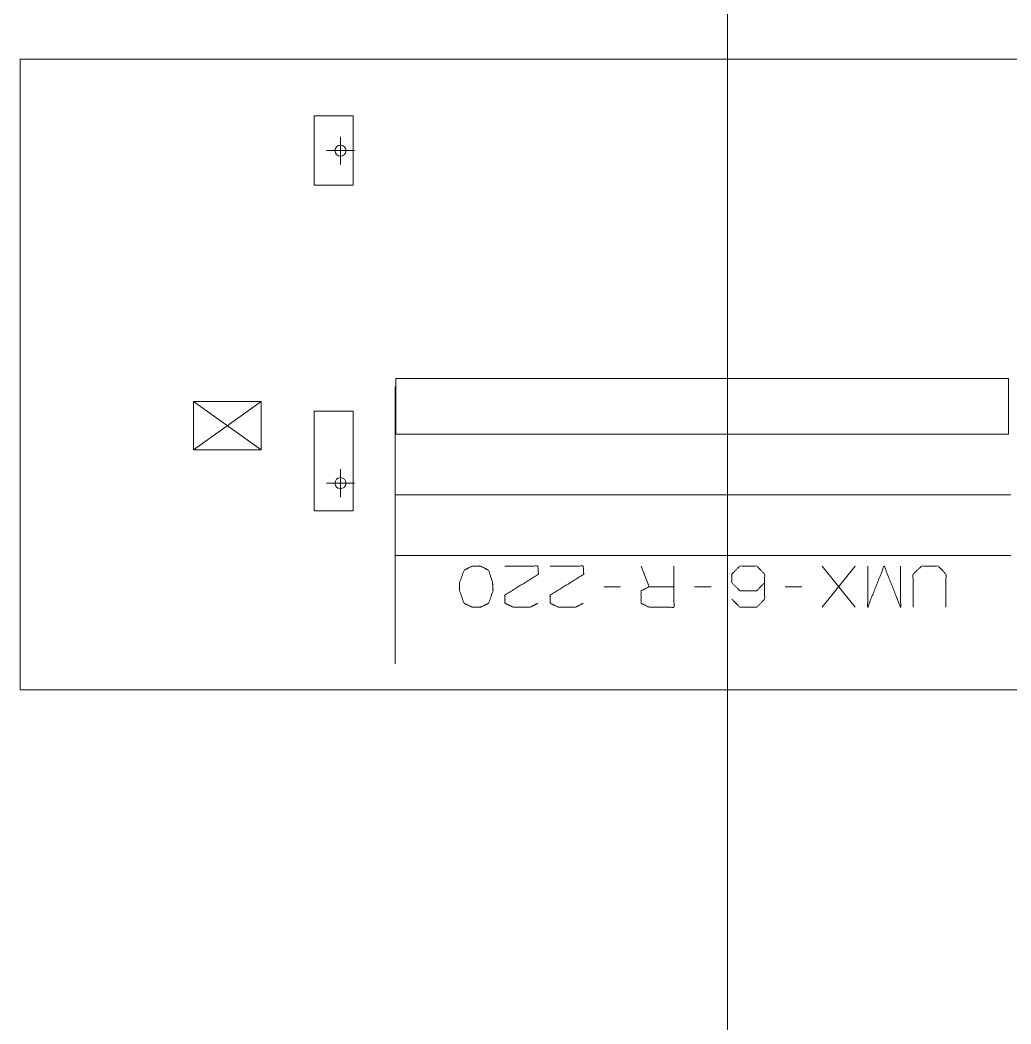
# Model space of a CAD drawing. Header units: millimetres. Extents: x 3056 to 110866, y 16649 to 58349.
# Drawn here: x 56006 to 59578, y 20269 to 23888 of the extents above; entities that cross this region are included whole.
import ezdxf

# ---------------------------------------------------------------- set-up
doc = ezdxf.new("R2010")
doc.units = ezdxf.units.MM
doc.layers.add('1', color=7, linetype='Continuous', true_color=0xffffff)

msp = doc.modelspace()

# ---------------------------------------------------------------- linework, layer by layer
at = {"layer": '1', "color": 143, "linetype": 'Continuous', "lineweight": 13}
msp.add_line((58556.5, 55303.3), (58556.5, 17870.4), dxfattribs=at)
at = {"layer": '1', "color": 80, "linetype": 'Continuous', "lineweight": 13}
for p, q in [((56006.5, 21473.3), (56006.5, 23747.3)), ((56006.5, 21473.3), (56006.5, 23747.3)), ((56006.5, 23747.3), (61633.5, 23747.3)), ((56006.5, 23747.3), (61633.5, 23747.3)), ((57207, 23542.3), (57067, 23542.3)), ((57067, 23542.3), (57067, 23292.3)), ((57207, 23292.3), (57207, 23542.3)), ((57161.5, 23367.3), (57161.5, 23467.3)), ((57211.5, 23417.3), (57111.5, 23417.3)), ((57067, 23292.3), (57207, 23292.3)), ((57361.5, 22395.3), (57361.5, 22595.3)), ((57361.5, 22595.3), (59569.5, 22595.3)), ((59569.5, 22595.3), (59569.5, 22395.3)), ((56631.5, 22512.3), (56875.5, 22338.3)), ((56631.5, 22512.3), (56875.5, 22512.3)), ((56631.5, 22338.3), (56631.5, 22512.3)), ((56875.5, 22512.3), (56753.5, 22425.3)), ((56875.5, 22512.3), (56875.5, 22338.3)), ((57067, 22478.3), (57067, 22118.3)), ((57207, 22478.3), (57067, 22478.3)), ((57207, 22118.3), (57207, 22478.3)), ((56631.5, 22338.3), (56753.5, 22425.3)), ((59569.5, 22395.3), (57361.5, 22395.3)), ((56875.5, 22338.3), (56631.5, 22338.3)), ((57161.5, 22168.3), (57161.5, 22268.3)), ((57211.5, 22218.3), (57111.5, 22218.3)), ((59578.5, 22176.2), (57358.5, 22176.2)), ((57067, 22118.3), (57207, 22118.3)), ((57358.5, 21957.1), (59578.5, 21957.1)), ((58244.9, 21919.6), (58274.6, 21844.6)), ((59017.4, 21919.6), (58898.6, 21771.2)), ((58898.6, 21919.6), (59017.4, 21771.2)), ((58111.1, 21844.6), (58170.5, 21844.6)), ((58438, 21844.6), (58497.4, 21844.6)), ((58764.9, 21844.6), (58824.3, 21844.6)), ((61633.5, 21473.3), (56006.5, 21473.3)), ((61633.5, 21473.3), (56006.5, 21473.3))]:
    msp.add_line(p, q, dxfattribs=at)
for centre in [(57161.5, 23417.3), (57161.5, 22218.3)]:
    msp.add_circle(centre, 20, dxfattribs=at)
for points, knots in [([(57358.5, 22566.6), (57358.5, 22566.5), (57358.5, 22566.2), (57358.5, 22566), (57358.5, 22565.3), (57358.5, 22564.5), (57358.5, 22563.5), (57358.5, 22562.2), (57358.5, 22560.8), (57358.5, 22559.1), (57358.5, 22557.3), (57358.5, 22555.2), (57358.5, 22552.9), (57358.5, 22550.5), (57358.5, 22547.8), (57358.5, 22544.9), (57358.5, 22541.8), (57358.5, 22538.6), (57358.5, 22536.9), (57358.5, 22533.3), (57358.5, 22529.6), (57358.5, 22525.6), (57358.5, 22521.5), (57358.5, 22517.1), (57358.5, 22512.6), (57358.5, 22507.9), (57358.5, 22503), (57358.5, 22498), (57358.5, 22492.7), (57358.5, 22487.3), (57358.5, 22481.7), (57358.5, 22475.9), (57358.5, 22472.9), (57358.5, 22466.9), (57358.5, 22460.7), (57358.5, 22454.3), (57358.5, 22447.8), (57358.5, 22441.1), (57358.5, 22434.3), (57358.5, 22427.3), (57358.5, 22423.8), (57358.5, 22416.6), (57358.5, 22409.2), (57358.5, 22405.5), (57358.5, 22397.9), (57358.5, 22390.2), (57358.5, 22382.3), (57358.5, 22374.4), (57358.5, 22366.3), (57358.5, 22358), (57358.5, 22349.7), (57358.5, 22341.2), (57358.5, 22332.6), (57358.5, 22324), (57358.5, 22315.2), (57358.5, 22306.3), (57358.5, 22297.3), (57358.5, 22288.2), (57358.5, 22279), (57358.5, 22269.7), (57358.5, 22260.3), (57358.5, 22250.9), (57358.5, 22241.4), (57358.5, 22236.6), (57358.5, 22227), (57358.5, 22217.3), (57358.5, 22207.5), (57358.5, 22202.6), (57358.5, 22192.8), (57358.5, 22182.9), (57358.5, 22172.9), (57358.5, 22162.9), (57358.5, 22152.9), (57358.5, 22142.8), (57358.5, 22132.8), (57358.5, 22122.6), (57358.5, 22112.5), (57358.5, 22102.3), (57358.5, 22092.1), (57358.5, 22081.9), (57358.5, 22071.7), (57358.5, 22066.6)], [0, 0, 0.000212, 0.000836, 0.001355, 0.002603, 0.004265, 0.006339, 0.008832, 0.011737, 0.015049, 0.018775, 0.022908, 0.027448, 0.03239, 0.037735, 0.043481, 0.049625, 0.056166, 0.059536, 0.066664, 0.074184, 0.082084, 0.090371, 0.099033, 0.108071, 0.11748, 0.127259, 0.137398, 0.147896, 0.158749, 0.169952, 0.181498, 0.187446, 0.1995, 0.211894, 0.224609, 0.237653, 0.251009, 0.264678, 0.278653, 0.285717, 0.300142, 0.314858, 0.322362, 0.337501, 0.352916, 0.3686, 0.384549, 0.400752, 0.41721, 0.433905, 0.450838, 0.467999, 0.485377, 0.502971, 0.520778, 0.53878, 0.556973, 0.57535, 0.593908, 0.61263, 0.631516, 0.650555, 0.660112, 0.679368, 0.698752, 0.718267, 0.728083, 0.747768, 0.767559, 0.787445, 0.807421, 0.827476, 0.847603, 0.867793, 0.888039, 0.908333, 0.928663, 0.949026, 0.969406, 0.9898, 1, 1]), ([(57358.5, 22066.6), (57358.5, 22061.5), (57358.5, 22051.4), (57358.5, 22041.2), (57358.5, 22031), (57358.5, 22020.8), (57358.5, 22010.7), (57358.5, 22000.5), (57358.5, 21990.5), (57358.5, 21980.4), (57358.5, 21970.4), (57358.5, 21960.4), (57358.5, 21950.4), (57358.5, 21940.5), (57358.5, 21930.7), (57358.5, 21920.9), (57358.5, 21911.2), (57358.5, 21901.5), (57358.5, 21891.9), (57358.5, 21882.4), (57358.5, 21873), (57358.5, 21863.6), (57358.5, 21854.3), (57358.5, 21845.1), (57358.5, 21836), (57358.5, 21827), (57358.5, 21818.1), (57358.5, 21809.3), (57358.5, 21805), (57358.5, 21796.3), (57358.5, 21787.8), (57358.5, 21779.4), (57358.5, 21771.1), (57358.5, 21762.9), (57358.5, 21754.9), (57358.5, 21747), (57358.5, 21739.2), (57358.5, 21731.6), (57358.5, 21724.1), (57358.5, 21716.7), (57358.5, 21709.5), (57358.5, 21702.4), (57358.5, 21699), (57358.5, 21692.2), (57358.5, 21685.5), (57358.5, 21679), (57358.5, 21672.6), (57358.5, 21666.4), (57358.5, 21660.4), (57358.5, 21654.5), (57358.5, 21648.8), (57358.5, 21643.3), (57358.5, 21638), (57358.5, 21632.8), (57358.5, 21627.8), (57358.5, 21623), (57358.5, 21618.4), (57358.5, 21614), (57358.5, 21609.8), (57358.5, 21605.7), (57358.5, 21601.9), (57358.5, 21598.2), (57358.5, 21594.7), (57358.5, 21591.5), (57358.5, 21588.4), (57358.5, 21585.5), (57358.5, 21582.8), (57358.5, 21580.4), (57358.5, 21578.1), (57358.5, 21577), (57358.5, 21575.1), (57358.5, 21573.3), (57358.5, 21571.7), (57358.5, 21570.4), (57358.5, 21569.2), (57358.5, 21568.8), (57358.5, 21567.9), (57358.5, 21567.3), (57358.5, 21566.9), (57358.5, 21566.7), (57358.5, 21566.6)], [0, 0, 0.010197, 0.030591, 0.050975, 0.071334, 0.091665, 0.111959, 0.132205, 0.152395, 0.172522, 0.192577, 0.212553, 0.232442, 0.25223, 0.271915, 0.291489, 0.310939, 0.330262, 0.349446, 0.368483, 0.387369, 0.406094, 0.424649, 0.443027, 0.461223, 0.479225, 0.497026, 0.514624, 0.523368, 0.54064, 0.55769, 0.574504, 0.59108, 0.607413, 0.623489, 0.639309, 0.654861, 0.670141, 0.685143, 0.699859, 0.714284, 0.72841, 0.735324, 0.748992, 0.762351, 0.775392, 0.788111, 0.800501, 0.812558, 0.824277, 0.835651, 0.846682, 0.857358, 0.867676, 0.877635, 0.887226, 0.89645, 0.9053, 0.913775, 0.921868, 0.929578, 0.936902, 0.943834, 0.950375, 0.956521, 0.962268, 0.967615, 0.972557, 0.977098, 0.979265, 0.983194, 0.986713, 0.989821, 0.99252, 0.994804, 0.995738, 0.997402, 0.998648, 0.999481, 0.999897, 1, 1]), ([(57636.4, 21919.6), (57606.8, 21904), (57591.1, 21860.2), (57591.1, 21830.5), (57606.8, 21785.2), (57636.4, 21771.2), (57666.1, 21771.2), (57695.8, 21785.2), (57711.4, 21830.5), (57709.9, 21860.2), (57695.8, 21904), (57666.1, 21919.6), (57636.4, 21919.6)], [0, 0, 0.076269, 0.181883, 0.249376, 0.358344, 0.433023, 0.500525, 0.575204, 0.684173, 0.751759, 0.85623, 0.932498, 1, 1]), ([(57873.3, 21785.2), (57845.2, 21771.2), (57784.3, 21771.2), (57754.6, 21785.2), (57754.6, 21814.9), (57874.9, 21889.9), (57873.3, 21919.6), (57754.6, 21919.6)], [0, 0, 0.070635, 0.207523, 0.281312, 0.348, 0.666469, 0.733249, 1, 1]), ([(58036.8, 21785.2), (58008.6, 21771.2), (57947.7, 21771.2), (57918, 21785.2), (57918, 21814.9), (58038.3, 21889.9), (58036.8, 21919.6), (57918, 21919.6)], [0, 0, 0.070635, 0.207523, 0.281312, 0.348, 0.666469, 0.733249, 1, 1]), ([(58363.6, 21919.6), (58363.6, 21771.2), (58274.6, 21771.2), (58244.9, 21785.2), (58244.9, 21830.5), (58274.6, 21844.6), (58363.6, 21844.6)], [0, 0, 0.339228, 0.542768, 0.617837, 0.721391, 0.79646, 1, 1]), ([(58690.5, 21860.2), (58662.4, 21830.5), (58601.4, 21830.5), (58571.8, 21860.2), (58571.8, 21889.9), (58601.4, 21919.6), (58662.4, 21919.6), (58690.5, 21889.9), (58690.5, 21800.8), (58662.4, 21771.2), (58601.4, 21771.2), (58571.8, 21800.8)], [0, 0, 0.074327, 0.185076, 0.261389, 0.315347, 0.391661, 0.502409, 0.576737, 0.738611, 0.812938, 0.923687, 1, 1]), ([(59180.8, 21919.6), (59180.8, 21771.2), (59121.4, 21919.6), (59062.1, 21771.2), (59062.1, 21919.6)], [0, 0, 0.240728, 0.500002, 0.759272, 1, 1]), ([(59344.3, 21771.2), (59344.3, 21889.9), (59316.1, 21919.6), (59256.8, 21919.6), (59225.5, 21889.9), (59225.5, 21771.2)], [0, 0, 0.311783, 0.419154, 0.575052, 0.688217, 1, 1])]:
    msp.add_open_spline(points, degree=1, knots=knots, dxfattribs=at)

doc.saveas('drawing.dxf')
